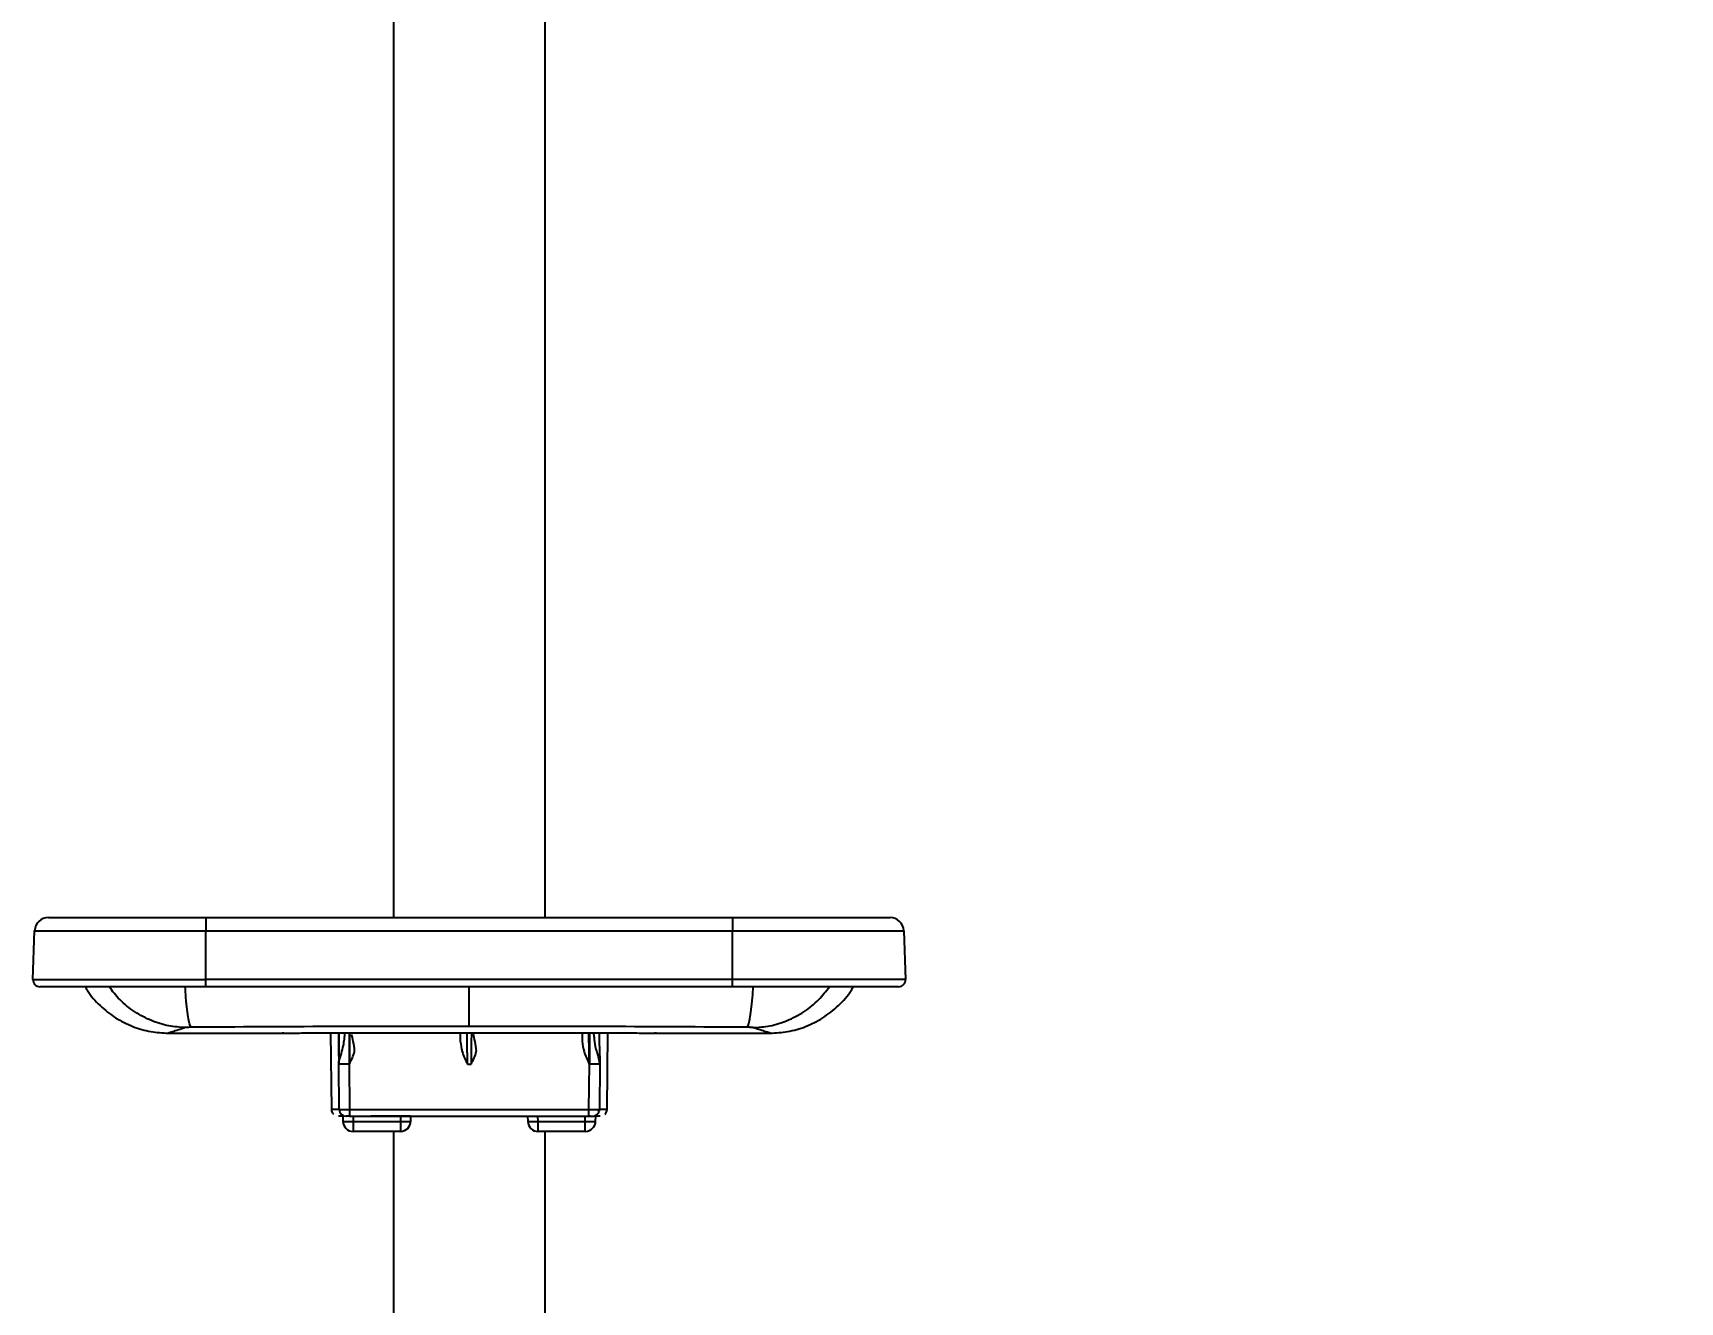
# Model space of a CAD drawing. Header units: millimetres. Extents: x 6110 to 6704, y -3675 to -2835.
# Drawn here: x 6292.1 to 6351.9, y -3325 to -3279 of the extents above; entities that cross this region are included whole.
import ezdxf

# ---------------------------------------------------------------- set-up
doc = ezdxf.new("R2010")
doc.units = ezdxf.units.MM
doc.header["$LTSCALE"] = 0.1
doc.layers.get('0').update_dxf_attribs({"lineweight": 13})
doc.layers.add('DIM', color=3, linetype='Continuous', lineweight=9)
doc.styles.get("Standard").update_dxf_attribs({"font": 'arial.ttf'})
doc.dimstyles.new('ISO-25', dxfattribs={"dimtxt": 2.5, "dimasz": 2.5, "dimexe": 1.25, "dimexo": 0.625, "dimtad": 1, "dimlfac": 5, "dimtxsty": 'Standard', "dimcen": 2.5, "dimadec": 0, "dimazin": 0, "dimtfac": 1, "dimtmove": 0, "dimatfit": 3, "dimfxl": 0, "dimarcsym": 0})

# ---------------------------------------------------------------- blocks, each defined once
blk = doc.blocks.new('*D64')
at = {"layer": 'Defpoints', "color": 0}
for p in [(6307.952, -3094.471), (6411.492, -3594.164), (6420.327, -3594.164)]:
    blk.add_point(p, dxfattribs=at)
at = {"layer": 'DIM', "color": 0, "lineweight": -2}
for p, q in [((6308.577, -3094.471), (6421.577, -3094.471)), ((6420.327, -3098.471), (6420.327, -3590.164)), ((6412.117, -3594.164), (6421.577, -3594.164))]:
    blk.add_line(p, q, dxfattribs=at)
at = {"layer": 'DIM', "color": 0}
for points in [[(6419.66, -3098.471), (6420.993, -3098.471), (6420.327, -3094.471)], [(6419.66, -3590.164), (6420.993, -3590.164), (6420.327, -3594.164)]]:
    blk.add_solid(points, dxfattribs=at)
at = {"layer": 'DIM', "color": 0, "insert": (6417.079, -3344.317), "char_height": 4, "attachment_point": 5, "rotation": 90}
blk.add_mtext('(2280)', dxfattribs=at)

msp = doc.modelspace()

# ---------------------------------------------------------------- linework, layer by layer
at = {"linetype": 'Continuous', "lineweight": 25}
for p, q in [((6305.2019, -3244.2274), (6305.2019, -3311.0518)), ((6310.7019, -3311.0518), (6310.7019, -3244.2914)), ((6292.1323, -3313.3043), (6292.194, -3311.5368)), ((6298.4044, -3311.0518), (6298.4044, -3311.5368)), ((6298.4044, -3311.0518), (6317.4994, -3311.0518)), ((6298.4044, -3311.5368), (6317.4994, -3311.5367)), ((6298.4044, -3313.3043), (6298.4044, -3311.5368)), ((6317.4994, -3311.0518), (6317.4994, -3311.5367)), ((6317.4994, -3313.3043), (6317.4994, -3311.5367)), ((6323.7099, -3311.5368), (6323.7716, -3313.3043)), ((6292.1323, -3313.3043), (6298.4044, -3313.3043)), ((6298.4044, -3313.5643), (6298.4044, -3313.3043)), ((6317.4994, -3313.3043), (6298.4044, -3313.3043)), ((6317.4994, -3313.5643), (6317.4994, -3313.3043)), ((6323.7716, -3313.3043), (6317.4994, -3313.3043)), ((6317.4994, -3313.5643), (6298.4044, -3313.5643)), ((6297.0455, -3315.2477), (6301.1682, -3315.2477)), ((6301.1682, -3315.2477), (6301.2332, -3315.247)), ((6301.2332, -3315.247), (6301.1682, -3315.2477)), ((6302.0476, -3315.2426), (6313.8563, -3315.2426)), ((6302.9231, -3315.2426), (6302.9558, -3318.02)), ((6307.6252, -3315.2426), (6307.6278, -3315.5361)), ((6312.0409, -3315.2426), (6312.0434, -3315.5361)), ((6312.9481, -3318.02), (6312.9808, -3315.2426)), ((6314.7357, -3315.2477), (6314.6707, -3315.247)), ((6314.6707, -3315.247), (6314.7357, -3315.2477)), ((6314.7357, -3315.2477), (6318.8584, -3315.2477)), ((6303.2187, -3316.2628), (6303.2193, -3316.3116)), ((6303.2191, -3316.3116), (6303.2187, -3316.263)), ((6303.2196, -3316.3673), (6303.2191, -3316.3116)), ((6303.226, -3316.2804), (6303.2197, -3316.3673)), ((6312.6779, -3316.2805), (6312.6371, -3316.1241)), ((6312.6779, -3316.2805), (6312.6852, -3316.2632)), ((6312.6842, -3316.3673), (6312.6779, -3316.2805)), ((6312.6852, -3316.2632), (6312.6843, -3316.3673)), ((6312.6869, -3316.0754), (6312.6852, -3316.2632)), ((6303.2339, -3318.0136), (6303.2196, -3316.3673)), ((6303.602, -3316.3673), (6303.5966, -3316.3673)), ((6303.5966, -3316.3673), (6303.611, -3318.0136)), ((6307.8862, -3316.3673), (6308.0177, -3316.3673)), ((6312.2929, -3318.0136), (6312.3073, -3316.3673)), ((6312.3073, -3316.3673), (6312.3019, -3316.3673)), ((6312.6843, -3316.3673), (6312.67, -3318.0136)), ((6303.611, -3318.0136), (6312.2929, -3318.0136)), ((6303.611, -3318.0136), (6303.611, -3318.2627)), ((6312.2929, -3318.2627), (6312.2929, -3318.0136)), ((6303.3675, -3318.2615), (6303.3714, -3318.4585)), ((6303.611, -3318.2627), (6312.2929, -3318.2627)), ((6303.7442, -3318.2627), (6303.7479, -3318.4505)), ((6303.7479, -3318.4505), (6305.454, -3318.4505)), ((6303.7479, -3318.4505), (6303.7479, -3318.8142)), ((6305.8233, -3318.2615), (6304.3892, -3318.2615)), ((6305.4614, -3318.2615), (6305.454, -3318.4505)), ((6305.8305, -3318.4547), (6305.838, -3318.2627)), ((6310.0659, -3318.2627), (6310.0734, -3318.4547)), ((6310.4499, -3318.4505), (6310.4425, -3318.2615)), ((6310.4499, -3318.4505), (6312.156, -3318.4505)), ((6312.156, -3318.4505), (6312.1597, -3318.2627)), ((6312.156, -3318.8142), (6312.156, -3318.4505)), ((6312.5325, -3318.4585), (6312.5364, -3318.2615)), ((6305.454, -3318.8142), (6303.7479, -3318.8142)), ((6305.2019, -3318.8142), (6305.2019, -3357.7268)), ((6312.156, -3318.8142), (6310.4499, -3318.8142)), ((6310.7019, -3357.7268), (6310.7019, -3318.8142))]:
    msp.add_line(p, q, dxfattribs=at)
at = {"linetype": 'Continuous', "lineweight": 25, "flags": 128}
msp.add_lwpolyline([(6312.6698, -3318.0136), (6312.6646, -3318.0623), (6312.6615, -3318.0752)], dxfattribs=at)
at = {"linetype": 'Continuous', "lineweight": 25}
for centre, radius, start, end in [((6292.6962, -3311.5543), 0.5025, 89.996063, 178.001157), ((6323.2077, -3311.5543), 0.5025, 2.000152, 90.001542), ((6292.3834, -3313.3131), 0.2513, 178, 270), ((6323.5205, -3313.3131), 0.2513, 270, 2), ((6303.4854, -3318.0114), 0.2513, 180.5, 270), ((6303.7479, -3318.4373), 0.3769, 181.111803, 270), ((6305.454, -3318.4373), 0.3769, 270.405619, 0), ((6310.4499, -3318.4373), 0.3769, 182.25105, 270.021059), ((6312.156, -3318.4373), 0.3769, 271.354965, 0), ((6312.4185, -3318.0114), 0.2513, 270.00011, 311.358867)]:
    msp.add_arc(centre, radius, start, end, dxfattribs=at)
for points, knots in [([(6292.194, -3311.5368), (6292.2171, -3311.5368), (6292.2633, -3311.5368), (6292.6326, -3311.5368), (6293.2066, -3311.5368), (6293.9849, -3311.5368), (6294.9318, -3311.5368), (6296.0125, -3311.5368), (6297.185, -3311.5368), (6297.998, -3311.5368), (6298.4044, -3311.5368)], [0, 0, 0, 0, 0.125, 0.25, 0.375, 0.5, 0.625, 0.75, 0.875, 1, 1, 1, 1]), ([(6292.6962, -3311.0518), (6292.7148, -3311.0518), (6292.7529, -3311.0518), (6293.0705, -3311.0518), (6293.5971, -3311.0518), (6294.3394, -3311.0518), (6295.1028, -3311.0518), (6295.7741, -3311.0518), (6296.4603, -3311.0518), (6297.3392, -3311.0518), (6298.0563, -3311.0518), (6298.4044, -3311.0518)], [0, 0, 0, 0, 0.1164968, 0.2399717, 0.3685799, 0.4999174, 0.6312549, 0.6956343, 0.7600283, 0.8835032, 1, 1, 1, 1]), ([(6317.4994, -3311.0518), (6317.8476, -3311.0518), (6318.5648, -3311.0518), (6319.6286, -3311.0518), (6320.6517, -3311.0518), (6321.5645, -3311.0518), (6322.1844, -3311.0518), (6322.5768, -3311.0518), (6322.8879, -3311.0518), (6323.1513, -3311.0518), (6323.1893, -3311.0518), (6323.2077, -3311.0518)], [0, 0, 0, 0, 0.116497, 0.239972, 0.3685801, 0.4999174, 0.6312548, 0.6956341, 0.760028, 0.883503, 1, 1, 1, 1]), ([(6317.4994, -3311.5367), (6317.9059, -3311.5367), (6318.7189, -3311.5367), (6319.8914, -3311.5367), (6320.9721, -3311.5368), (6321.919, -3311.5368), (6322.6973, -3311.5368), (6323.2713, -3311.5368), (6323.6406, -3311.5368), (6323.6868, -3311.5368), (6323.7099, -3311.5368)], [0, 0, 0, 0, 0.125, 0.25, 0.375, 0.5, 0.625, 0.75, 0.875, 1, 1, 1, 1]), ([(6298.4044, -3313.5643), (6298.0372, -3313.5643), (6297.2808, -3313.5643), (6296.3538, -3313.5643), (6295.63, -3313.5643), (6294.9219, -3313.5643), (6294.1164, -3313.5643), (6293.4628, -3313.5643), (6293.0488, -3313.5643), (6292.7207, -3313.5643), (6292.4429, -3313.5643), (6292.4028, -3313.5643), (6292.3834, -3313.5643)], [0, 0, 0, 0, 0.1164776, 0.2399321, 0.3043012, 0.3686842, 0.5, 0.6313158, 0.6956849, 0.7600679, 0.8835224, 1, 1, 1, 1]), ([(6294.0312, -3313.5643), (6294.0553, -3313.6095), (6294.1916, -3313.866), (6294.5565, -3314.2611), (6295.1136, -3314.708), (6295.7422, -3315.0237), (6296.3937, -3315.2134), (6296.8327, -3315.2364), (6297.0463, -3315.2477)], [0, 0, 0, 0, 0.04257756, 0.24139066, 0.44020497, 0.63525397, 0.82252989, 1, 1, 1, 1]), ([(6297.6681, -3315.049), (6297.4625, -3315.0344), (6297.0401, -3315.0043), (6296.412, -3314.8088), (6295.8107, -3314.4873), (6295.283, -3314.0734), (6295.0171, -3313.7251), (6294.8944, -3313.5643)], [0, 0, 0, 0, 0.1913452, 0.3930273, 0.6028713, 0.816679, 1, 1, 1, 1]), ([(6297.8763, -3315.0352), (6297.8594, -3315.0097), (6297.8248, -3314.9575), (6297.7733, -3314.7398), (6297.7238, -3314.4056), (6297.682, -3314.0118), (6297.6609, -3313.6969), (6297.652, -3313.5643)], [0, 0, 0, 0, 0.197927, 0.4057266, 0.6212833, 0.8405954, 1, 1, 1, 1]), ([(6307.952, -3315.0023), (6307.952, -3314.9756), (6307.952, -3314.9209), (6307.952, -3314.7055), (6307.952, -3314.3774), (6307.952, -3313.995), (6307.952, -3313.6902), (6307.952, -3313.5643)], [0, 0, 0, 0, 0.1991155, 0.4080491, 0.6245323, 0.8448391, 1, 1, 1, 1]), ([(6323.5205, -3313.5643), (6323.5011, -3313.5643), (6323.461, -3313.5643), (6323.1832, -3313.5643), (6322.8551, -3313.5643), (6322.4411, -3313.5643), (6321.7875, -3313.5643), (6320.982, -3313.5643), (6320.2739, -3313.5643), (6319.5502, -3313.5643), (6318.6231, -3313.5643), (6317.8667, -3313.5643), (6317.4994, -3313.5643)], [0, 0, 0, 0, 0.1164776, 0.2399321, 0.3043012, 0.3686842, 0.5, 0.6313158, 0.6956849, 0.7600679, 0.8835224, 1, 1, 1, 1]), ([(6318.0276, -3315.0352), (6318.0445, -3315.0097), (6318.0791, -3314.9574), (6318.1306, -3314.7397), (6318.1801, -3314.4056), (6318.2219, -3314.0118), (6318.243, -3313.6969), (6318.2519, -3313.5643)], [0, 0, 0, 0, 0.1979441, 0.4057631, 0.6213007, 0.8405823, 1, 1, 1, 1]), ([(6318.2358, -3315.049), (6318.4414, -3315.0344), (6318.8638, -3315.0043), (6319.4919, -3314.8088), (6320.0932, -3314.4873), (6320.6209, -3314.0734), (6320.8868, -3313.7251), (6321.0095, -3313.5643)], [0, 0, 0, 0, 0.191344, 0.3930258, 0.6028708, 0.8166768, 1, 1, 1, 1]), ([(6318.8576, -3315.2477), (6319.0712, -3315.2364), (6319.5102, -3315.2134), (6320.1617, -3315.0237), (6320.7903, -3314.708), (6321.3474, -3314.2611), (6321.7123, -3313.866), (6321.8486, -3313.6095), (6321.8727, -3313.5643)], [0, 0, 0, 0, 0.1774701, 0.364746, 0.559795, 0.7586093, 0.9574224, 1, 1, 1, 1]), ([(6297.6681, -3315.049), (6297.4871, -3315.1066), (6297.1247, -3315.2218), (6297.0725, -3315.2391), (6297.0463, -3315.2477)], [0, 0, 0, 0, 0.49968458, 1, 1, 1, 1]), ([(6297.8763, -3315.0352), (6297.8521, -3315.0355), (6297.8033, -3315.0362), (6297.7406, -3315.0393), (6297.6915, -3315.0437), (6297.676, -3315.0472), (6297.6681, -3315.049)], [0, 0, 0, 0, 0.2452923, 0.4933086, 0.7450343, 1, 1, 1, 1]), ([(6307.952, -3315.0012), (6306.2699, -3315.0027), (6302.9066, -3315.0058), (6299.5528, -3315.0254), (6297.8763, -3315.0352)], [0, 0, 0, 0, 0.5001114, 1, 1, 1, 1]), ([(6318.0276, -3315.0352), (6316.3511, -3315.0254), (6312.9973, -3315.0058), (6309.634, -3315.0027), (6307.952, -3315.0012)], [0, 0, 0, 0, 0.4998886, 1, 1, 1, 1]), ([(6318.2358, -3315.049), (6318.2279, -3315.0472), (6318.2124, -3315.0437), (6318.1633, -3315.0393), (6318.1006, -3315.0362), (6318.0518, -3315.0355), (6318.0276, -3315.0352)], [0, 0, 0, 0, 0.2549657, 0.5066914, 0.7547077, 1, 1, 1, 1]), ([(6318.8576, -3315.2477), (6318.8314, -3315.2391), (6318.7792, -3315.2218), (6318.4168, -3315.1066), (6318.2358, -3315.049)], [0, 0, 0, 0, 0.5003154, 1, 1, 1, 1]), ([(6301.2332, -3315.247), (6301.2338, -3315.2469), (6301.2562, -3315.2467), (6301.4189, -3315.245), (6301.6998, -3315.2431), (6301.9317, -3315.2427), (6302.0476, -3315.2426)], [0, 0, 0, 0, 0.0097044, 0.3402204, 0.6702655, 1, 1, 1, 1]), ([(6303.2097, -3315.2426), (6303.2104, -3315.3221), (6303.2117, -3315.4648), (6303.214, -3315.7286), (6303.2163, -3315.9884), (6303.2179, -3316.1713), (6303.2187, -3316.263)], [0, 0, 0, 0, 0.2929734, 0.5251439, 0.7618715, 1, 1, 1, 1]), ([(6303.2251, -3315.2426), (6303.2251, -3315.2772), (6303.2253, -3315.3874), (6303.2243, -3315.7552), (6303.2211, -3316.0874), (6303.2192, -3316.28)], [0, 0, 0, 0, 0.1617554, 0.5140206, 1, 1, 1, 1]), ([(6303.226, -3316.2804), (6303.255, -3316.1829), (6303.3092, -3316.0008), (6303.3931, -3315.7042), (6303.4284, -3315.4245), (6303.4382, -3315.308), (6303.4438, -3315.2426)], [0, 0, 0, 0, 0.2687941, 0.501948, 0.720528, 1, 1, 1, 1]), ([(6303.5966, -3315.2426), (6303.5966, -3315.3149), (6303.5966, -3315.4672), (6303.5966, -3315.8797), (6303.5966, -3316.2048), (6303.5966, -3316.3673)], [0, 0, 0, 0, 0.31125393, 0.65562696, 1, 1, 1, 1]), ([(6303.6137, -3315.2426), (6303.6135, -3315.2686), (6303.6128, -3315.3311), (6303.6109, -3315.5146), (6303.6082, -3315.7696), (6303.605, -3316.0777), (6303.603, -3316.2666), (6303.602, -3316.3673)], [0, 0, 0, 0, 0.1281352, 0.3083158, 0.5999205, 0.7865448, 1, 1, 1, 1]), ([(6303.7972, -3315.8968), (6303.7817, -3315.78), (6303.7499, -3315.5405), (6303.705, -3315.342), (6303.6819, -3315.2921), (6303.6818, -3315.2918)], [0, 0, 0, 0, 0.4857086, 0.9964814, 1, 1, 1, 1]), ([(6307.6278, -3315.5361), (6307.6459, -3315.6654), (6307.6866, -3315.9561), (6307.815, -3316.2206), (6307.8862, -3316.3673)], [0, 0, 0, 0, 0.445018, 1, 1, 1, 1]), ([(6307.8862, -3316.3673), (6307.8852, -3316.2666), (6307.8832, -3316.0776), (6307.8801, -3315.7696), (6307.8773, -3315.5146), (6307.8754, -3315.3311), (6307.8748, -3315.2686), (6307.8745, -3315.2426)], [0, 0, 0, 0, 0.21345767, 0.40008461, 0.69169539, 0.87187316, 1, 1, 1, 1]), ([(6308.0294, -3315.2426), (6308.0291, -3315.2686), (6308.0285, -3315.3311), (6308.0266, -3315.5146), (6308.0238, -3315.7696), (6308.0207, -3316.0777), (6308.0187, -3316.2666), (6308.0177, -3316.3673)], [0, 0, 0, 0, 0.128134, 0.3083151, 0.599921, 0.7865452, 1, 1, 1, 1]), ([(6308.2129, -3315.8968), (6308.1974, -3315.78), (6308.1656, -3315.5405), (6308.1206, -3315.342), (6308.0976, -3315.2921), (6308.0974, -3315.2918)], [0, 0, 0, 0, 0.485722, 0.9964744, 1, 1, 1, 1]), ([(6312.0434, -3315.5361), (6312.0616, -3315.6654), (6312.1023, -3315.9561), (6312.2307, -3316.2206), (6312.3019, -3316.3673)], [0, 0, 0, 0, 0.4450021, 1, 1, 1, 1]), ([(6312.3019, -3316.3673), (6312.3009, -3316.2666), (6312.2989, -3316.0776), (6312.2957, -3315.7696), (6312.293, -3315.5146), (6312.2911, -3315.3311), (6312.2904, -3315.2686), (6312.2902, -3315.2426)], [0, 0, 0, 0, 0.2134594, 0.400085, 0.691684, 0.8718672, 1, 1, 1, 1]), ([(6312.3073, -3315.2541), (6312.3073, -3315.3232), (6312.3073, -3315.4725), (6312.3073, -3315.8799), (6312.3073, -3316.2049), (6312.3073, -3316.3673)], [0, 0, 0, 0, 0.3009823, 0.6504912, 1, 1, 1, 1]), ([(6312.4594, -3315.2426), (6312.4617, -3315.2684), (6312.4658, -3315.3153), (6312.4809, -3315.4657), (6312.5127, -3315.7415), (6312.5943, -3315.9922), (6312.6371, -3316.1241)], [0, 0, 0, 0, 0.1402205, 0.2543694, 0.6078635, 1, 1, 1, 1]), ([(6312.6837, -3316.0997), (6312.6815, -3315.8665), (6312.6783, -3315.5343), (6312.6786, -3315.3096), (6312.6787, -3315.2426)], [0, 0, 0, 0, 0.7017117, 1, 1, 1, 1]), ([(6313.8563, -3315.2426), (6313.9722, -3315.2427), (6314.2041, -3315.2431), (6314.485, -3315.245), (6314.6477, -3315.2467), (6314.6701, -3315.2469), (6314.6707, -3315.247)], [0, 0, 0, 0, 0.3297391, 0.6598348, 0.9903044, 1, 1, 1, 1]), ([(6303.2187, -3316.263), (6303.219, -3316.266), (6303.2197, -3316.2719), (6303.2239, -3316.2776), (6303.226, -3316.2804)], [0, 0, 0, 0, 0.5000426, 1, 1, 1, 1]), ([(6303.602, -3316.3673), (6303.6797, -3316.2225), (6303.7612, -3316.0707), (6303.7916, -3315.9036), (6303.793, -3315.896)], [0, 0, 0, 0, 0.9540595, 1, 1, 1, 1]), ([(6308.0177, -3316.3673), (6308.0954, -3316.2225), (6308.1769, -3316.0707), (6308.2073, -3315.9036), (6308.2087, -3315.896)], [0, 0, 0, 0, 0.9541224, 1, 1, 1, 1]), ([(6312.6371, -3316.1241), (6312.6514, -3316.1166), (6312.68, -3316.1018), (6312.6846, -3316.0842), (6312.6869, -3316.0754)], [0, 0, 0, 0, 0.5, 1, 1, 1, 1]), ([(6303.2194, -3316.344), (6303.2195, -3316.3481), (6303.2195, -3316.3564), (6303.2196, -3316.3637), (6303.2197, -3316.3673)], [0, 0, 0, 0, 0.50348154, 1, 1, 1, 1]), ([(6303.2198, -3316.3673), (6303.2213, -3316.3666), (6303.2243, -3316.3653), (6303.2549, -3316.3634), (6303.3235, -3316.3624), (6303.426, -3316.3634), (6303.5203, -3316.3653), (6303.5709, -3316.3666), (6303.5966, -3316.3673)], [0, 0, 0, 0, 0.1308588, 0.2580019, 0.500074, 0.7426231, 0.8695921, 1, 1, 1, 1]), ([(6312.3073, -3316.3673), (6312.3567, -3316.3661), (6312.4554, -3316.3637), (6312.58, -3316.3628), (6312.6671, -3316.3637), (6312.6785, -3316.3661), (6312.6841, -3316.3673)], [0, 0, 0, 0, 0.2500525, 0.5000098, 0.7499621, 1, 1, 1, 1]), ([(6302.9558, -3318.0132), (6302.9596, -3318.0447), (6302.9654, -3318.0931), (6302.9969, -3318.1516), (6303.0197, -3318.177), (6303.0313, -3318.1898)], [0, 0, 0, 0, 0.4792329, 0.73696266, 1, 1, 1, 1]), ([(6303.2341, -3318.0137), (6303.2066, -3318.0138), (6303.1408, -3318.014), (6303.0598, -3318.014), (6302.9953, -3318.0139), (6302.9597, -3318.0136), (6302.959, -3318.0133), (6302.9586, -3318.0132)], [0, 0, 0, 0, 0.164684, 0.3927848, 0.6181199, 0.8406897, 1, 1, 1, 1]), ([(6303.2341, -3318.0136), (6303.2398, -3318.0139), (6303.2511, -3318.0144), (6303.3383, -3318.0146), (6303.4628, -3318.0144), (6303.5616, -3318.0139), (6303.611, -3318.0136)], [0, 0, 0, 0, 0.2500003, 0.5, 0.7499997, 1, 1, 1, 1]), ([(6312.5103, -3318.2453), (6312.5333, -3318.2338), (6312.5799, -3318.2106), (6312.63, -3318.1516), (6312.6605, -3318.0834), (6312.6621, -3318.0352), (6312.6628, -3318.0119)], [0, 0, 0, 0, 0.2531777, 0.5117861, 0.7640578, 1, 1, 1, 1]), ([(6312.9455, -3318.0132), (6312.9446, -3318.0133), (6312.9427, -3318.0136), (6312.9034, -3318.0138), (6312.8386, -3318.0139), (6312.7602, -3318.0139), (6312.697, -3318.0137), (6312.6697, -3318.0136)], [0, 0, 0, 0, 0.1837309, 0.4074803, 0.6220286, 0.8369329, 1, 1, 1, 1]), ([(6312.8726, -3318.1898), (6312.8842, -3318.177), (6312.907, -3318.1516), (6312.9385, -3318.0931), (6312.9443, -3318.0447), (6312.9481, -3318.0132)], [0, 0, 0, 0, 0.2630373, 0.5207671, 1, 1, 1, 1]), ([(6303.3979, -3318.2615), (6303.394, -3318.2615), (6303.3662, -3318.2615), (6303.3212, -3318.2615), (6303.2686, -3318.2615), (6303.2293, -3318.2615), (6303.2175, -3318.2615), (6303.2116, -3318.2615)], [0, 0, 0, 0, 0.0385907, 0.2786829, 0.5192481, 0.7595104, 1, 1, 1, 1]), ([(6303.3732, -3318.4448), (6303.3734, -3318.4455), (6303.374, -3318.4473), (6303.3986, -3318.4495), (6303.442, -3318.4513), (6303.5028, -3318.4524), (6303.5767, -3318.4526), (6303.6599, -3318.452), (6303.7186, -3318.451), (6303.7479, -3318.4505)], [0, 0, 0, 0, 0.1075007, 0.2562506, 0.4050005, 0.5537504, 0.7025002, 0.8512501, 1, 1, 1, 1]), ([(6303.611, -3318.2627), (6303.5945, -3318.2627), (6303.5616, -3318.2627), (6303.5201, -3318.2627), (6303.4911, -3318.2627), (6303.4873, -3318.2627), (6303.4854, -3318.2627)], [0, 0, 0, 0, 0.2503797, 0.5000191, 0.7496488, 1, 1, 1, 1]), ([(6305.454, -3318.4505), (6305.4906, -3318.4519), (6305.5601, -3318.4545), (6305.6617, -3318.4566), (6305.74, -3318.4571), (6305.8039, -3318.4567), (6305.8268, -3318.4538), (6305.8302, -3318.4526), (6305.8306, -3318.4524), (6305.8305, -3318.4522), (6305.8305, -3318.452)], [0, 0, 0, 0, 0.1853582, 0.3524756, 0.560434, 0.7036734, 0.9440589, 0.9741304, 0.9846678, 1, 1, 1, 1]), ([(6310.0734, -3318.452), (6310.0734, -3318.4522), (6310.0733, -3318.4524), (6310.0737, -3318.4526), (6310.0753, -3318.4532), (6310.0836, -3318.4549), (6310.1115, -3318.4568), (6310.1684, -3318.457), (6310.2378, -3318.4566), (6310.3304, -3318.4547), (6310.4002, -3318.4522), (6310.4499, -3318.4505)], [0, 0, 0, 0, 0.015325, 0.025862, 0.0558997, 0.1442572, 0.2971879, 0.4720082, 0.6483184, 0.7492914, 1, 1, 1, 1]), ([(6312.156, -3318.4505), (6312.1853, -3318.451), (6312.244, -3318.452), (6312.3272, -3318.4526), (6312.4011, -3318.4524), (6312.4619, -3318.4513), (6312.5053, -3318.4495), (6312.5299, -3318.4473), (6312.5305, -3318.4455), (6312.5307, -3318.4448)], [0, 0, 0, 0, 0.14874992, 0.29749985, 0.44624977, 0.5949997, 0.74374962, 0.89249955, 1, 1, 1, 1]), ([(6312.2929, -3318.2453), (6312.3127, -3318.2481), (6312.3502, -3318.2535), (6312.3883, -3318.2588), (6312.4077, -3318.2619), (6312.407, -3318.2622), (6312.4067, -3318.2623)], [0, 0, 0, 0, 0.325208, 0.61706918, 0.87602134, 1, 1, 1, 1]), ([(6312.2929, -3318.2627), (6312.3094, -3318.2627), (6312.3423, -3318.2627), (6312.3838, -3318.2627), (6312.4128, -3318.2627), (6312.4166, -3318.2627), (6312.4185, -3318.2627)], [0, 0, 0, 0, 0.2503508, 0.4999807, 0.7496205, 1, 1, 1, 1]), ([(6312.6952, -3318.2615), (6312.695, -3318.2615), (6312.6945, -3318.2615), (6312.6735, -3318.2615), (6312.6357, -3318.2615), (6312.5826, -3318.2615), (6312.5409, -3318.2615), (6312.5166, -3318.2615), (6312.5161, -3318.2615)], [0, 0, 0, 0, 0.1518264, 0.3625691, 0.5738749, 0.784684, 0.9958408, 1, 1, 1, 1])]:
    msp.add_open_spline(points, degree=3, knots=knots, dxfattribs=at)
for points in [[(6312.2929, -3318.0136), (6312.3423, -3318.014), (6312.441, -3318.0148), (6312.5656, -3318.0151), (6312.6528, -3318.0148), (6312.6641, -3318.014), (6312.6698, -3318.0136)], [(6305.454, -3318.4505), (6305.454, -3318.4986), (6305.454, -3318.5947), (6305.454, -3318.7145), (6305.454, -3318.798), (6305.454, -3318.8088), (6305.454, -3318.8142)], [(6310.4499, -3318.8142), (6310.4499, -3318.8088), (6310.4499, -3318.798), (6310.4499, -3318.7145), (6310.4499, -3318.5947), (6310.4499, -3318.4986), (6310.4499, -3318.4505)]]:
    msp.add_open_spline(points, degree=3, dxfattribs=at)

# ---------------------------------------------------------------- dimensions: what is measured, and where the dimension line sits
at = {"layer": 'DIM'}
dim = msp.add_linear_dim(base=(6420.3266, -3594.1641), p1=(6307.9519, -3094.4706), p2=(6411.4918, -3594.1641), angle=90, text='(2280)', dimstyle='ISO-25', override={"dimtxt": 4, "dimasz": 4, "dimlfac": 4, "dimadec": 1, "dimfxl": 1.25}, dxfattribs=at)
dim.commit()
dim.dimension.update_dxf_attribs({"geometry": '*D64', "text_midpoint": (6420.3266, -3344.3173), "dimtype": 160})

doc.saveas('drawing.dxf')
